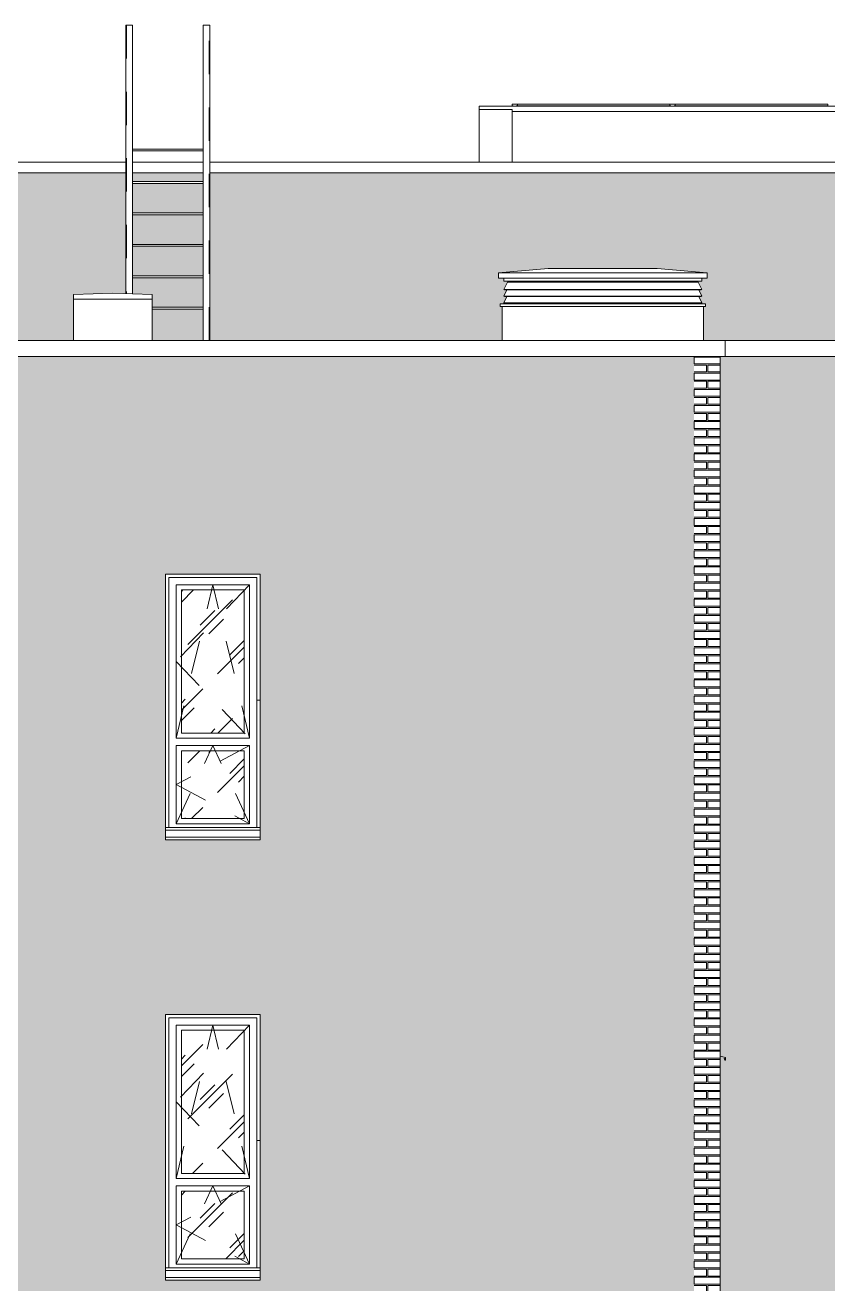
# Model space of a CAD drawing. Header units: millimetres. Extents: x 3914 to 319671, y -18248 to 19136.
# Drawn here: x 108514 to 116170, y 4932 to 16937 of the extents above; entities that cross this region are included whole.
import ezdxf

# ---------------------------------------------------------------- set-up
doc = ezdxf.new("R2010")
doc.units = ezdxf.units.MM
doc.linetypes.add('Штрих', pattern=[635, 317.5, -317.5])
for name, color, linetype, lineweight in [('A-FLOR', 7, 'Continuous', 9), ('A-GENM', 7, 'Continuous', 9), ('A-GENM-HDLN', 7, 'Штрих', 5), ('A-GLAZ', 7, 'Continuous', 9), ('A-GLAZ-1', 7, 'Continuous', 5), ('A-GLAZ-2', 7, 'Штрих', 5), ('A-GLAZ-CWMG', 7, 'Continuous', 9), ('A-ROOF', 7, 'Continuous', 9), ('A-WALL', 7, 'Continuous', 5), ('A-WALL-PATT', 7, 'Continuous', 5), ('I-WALL', 7, 'Continuous', 5), ('S-BEAM', 7, 'Continuous', 9)]:
    doc.layers.add(name, color=color, linetype=linetype, lineweight=lineweight)
pattern_1 = [(180, (115143.65, 4223.5), (-2e-14, -154), [125, -137]), (90, (115143.65, 4158.5), (-262, 2e-14), [65, -89]), (180, (115143.65, 4158.5), (-2e-14, -154), [125, -137]), (90, (115155.65, 4158.5), (-262, 2e-14), [65, -89]), (180, (115280.65, 4158.5), (-2e-14, -154), [125, -137]), (180, (115280.65, 4223.5), (-2e-14, -154), [125, -137]), (90, (115024.65, 4235.5), (-262, 2e-14), [65, -89]), (90, (115274.65, 4235.5), (-262, 2e-14), [65, -89]), (0, (115024.65, 4235.5), (0, -154), [250, -12]), (0, (115024.65, 4300.5), (0, -154), [250, -12])]
pattern_2 = [(180, (115012.63, 8458), (-2e-14, -154), [125, -137]), (90, (115012.63, 8393), (-262, 2e-14), [65, -89]), (180, (115012.63, 8393), (-2e-14, -154), [125, -137]), (90, (115024.63, 8393), (-262, 2e-14), [65, -89]), (180, (115149.63, 8393), (-2e-14, -154), [125, -137]), (180, (115149.63, 8458), (-2e-14, -154), [125, -137]), (90, (114893.63, 8470), (-262, 2e-14), [65, -89]), (90, (115143.63, 8470), (-262, 2e-14), [65, -89]), (0, (114893.63, 8470), (0, -154), [250, -12]), (0, (114893.63, 8535), (0, -154), [250, -12])]
pattern_3 = [(45, (66990.3, 100), (-282.843, 282.843), [200, -600]), (45, (66790.3, 0), (-282.843, 282.843), [600, -200]), (45, (67190.3, -100), (-282.843, 282.843), [200, -600])]

# ---------------------------------------------------------------- blocks, each defined once
blk = doc.blocks.new('парапет - парапет-18575254-АР2_ТР1_Фасад 1-___')
at = {"layer": 'A-GENM'}
for p, q in [((-418, 13930), (75998, 13930)), ((75998, 13930), (85008, 13930)), ((75998, 13930), (75998, 13783)), ((-411, 13776), (75991, 13776)), ((75991, 13776), (85001, 13776))]:
    blk.add_line(p, q, dxfattribs=at)
blk.add_open_spline([(75998, 13783), (75998, 13782), (75998, 13781), (75997, 13780), (75997, 13779), (75996, 13778), (75996, 13778), (75995, 13777), (75994, 13777), (75994, 13776), (75993, 13776), (75992, 13776), (75991, 13776), (75991, 13776), (75990, 13776)], degree=3, knots=[0, 0, 0, 0, 0.1111111, 0.2222222, 0.2777778, 0.3333333, 0.3888889, 0.4444444, 0.5, 0.5555556, 0.6111111, 0.6666667, 0.7222222, 0.7777778, 0.7777778, 0.7777778, 0.7777778], dxfattribs=at)
blk.add_open_spline([(75992, 13776), (75992, 13776), (75991, 13776), (75991, 13776), (75990, 13776)], degree=3, dxfattribs=at)
blk = doc.blocks.new('Окно_СКБ_1Ст_БезПР - ОК-2__л__900х2500_h__Рекреация-V19-АР2_ТР1_Фасад 1-___')
at = {"layer": 'A-GLAZ-1'}
h = blk.add_hatch(dxfattribs=at)
h.set_pattern_fill('FP_28', color=256, style=0, pattern_type=2)
h.set_pattern_definition(pattern_3)
h.paths.add_polyline_path([(71073, 10185), (71410, 10185), (71410, 11550), (70810, 11550), (70810, 10185)], flags=0)
h = blk.add_hatch(dxfattribs=at)
h.set_pattern_fill('FP_27', color=256, style=0, pattern_type=2)
h.set_pattern_definition(pattern_3)
h.paths.add_polyline_path([(71073, 9370), (71410, 9370), (71410, 10015), (70810, 10015), (70810, 9370)], flags=0)
for p, q in [((70660, 11700), (70660, 9203)), ((71560, 11700), (70660, 11700)), ((70690, 9285), (70690, 11670)), ((70690, 11670), (71530, 11670)), ((71530, 11670), (71530, 9285)), ((71560, 9203), (71560, 11700)), ((70760, 11600), (70760, 10135)), ((70760, 11600), (71460, 11600)), ((70810, 11550), (70810, 10185)), ((70810, 11550), (71410, 11550)), ((71410, 10185), (71410, 11550)), ((71460, 10135), (71460, 11600)), ((71460, 10135), (70760, 10135)), ((70810, 10185), (71410, 10185)), ((70760, 10065), (70760, 9320)), ((70760, 10065), (71460, 10065)), ((70810, 10015), (70810, 9370)), ((70810, 10015), (71410, 10015)), ((71410, 9370), (71410, 10015)), ((71460, 9320), (71460, 10065)), ((70810, 9370), (71410, 9370)), ((70760, 9320), (71460, 9320))]:
    blk.add_line(p, q, dxfattribs=at)
at = {"layer": 'A-GLAZ-2'}
for p, q in [((70760, 10135), (71110, 11600)), ((71460, 11600), (70760, 10867)), ((71460, 10135), (71110, 11600)), ((70760, 10867), (71460, 10135)), ((70760, 9320), (71110, 10065)), ((71460, 10065), (70760, 9693)), ((71460, 9320), (71110, 10065)), ((70760, 9693), (71460, 9320))]:
    blk.add_line(p, q, dxfattribs=at)
blk = doc.blocks.new('Окно_СКБ_1Ст_БезПР - ОК-2__л__900х2500_h__Рекреация-V23-АР2_ТР1_Фасад 1-___')
at = {"layer": 'A-GLAZ-1'}
h = blk.add_hatch(dxfattribs=at)
h.set_pattern_fill('FP_27', color=256, style=0, pattern_type=2)
h.set_pattern_definition(pattern_3)
h.paths.add_polyline_path([(71410, 5985), (71410, 7350), (70810, 7350), (70810, 5985), (71073, 5985)], flags=0)
h = blk.add_hatch(dxfattribs=at)
h.set_pattern_fill('FP_27', color=256, style=0, pattern_type=2)
h.set_pattern_definition(pattern_3)
h.paths.add_polyline_path([(70810, 5170), (71410, 5170), (71410, 5815), (70810, 5815), (70810, 5405)], flags=0)
for p, q in [((70660, 7500), (70660, 5003)), ((71560, 7500), (70660, 7500)), ((70690, 5085), (70690, 7470)), ((70690, 7470), (71530, 7470)), ((71530, 7470), (71530, 5085)), ((71560, 5003), (71560, 7500)), ((70760, 7400), (70760, 5935)), ((70760, 7400), (71460, 7400)), ((70810, 7350), (70810, 5985)), ((70810, 7350), (71410, 7350)), ((71410, 5985), (71410, 7350)), ((71460, 5935), (71460, 7400)), ((71460, 5935), (70760, 5935)), ((70810, 5985), (71410, 5985)), ((70760, 5865), (70760, 5120)), ((70760, 5865), (71460, 5865)), ((70810, 5815), (70810, 5170)), ((70810, 5815), (71410, 5815)), ((71410, 5170), (71410, 5815)), ((71460, 5120), (71460, 5865)), ((70810, 5170), (71410, 5170)), ((70760, 5120), (71460, 5120))]:
    blk.add_line(p, q, dxfattribs=at)
at = {"layer": 'A-GLAZ-2'}
for p, q in [((70760, 5935), (71110, 7400)), ((71460, 7400), (70760, 6667)), ((71460, 5935), (71110, 7400)), ((70760, 6667), (71460, 5935)), ((70760, 5120), (71110, 5865)), ((71460, 5865), (70760, 5493)), ((71460, 5120), (71110, 5865)), ((70760, 5493), (71460, 5120))]:
    blk.add_line(p, q, dxfattribs=at)
blk = doc.blocks.new('Прямоугольный импост - Рядовой 50х195-26181074-АР2_ТР1_Фасад 1-___')
at = {"layer": 'A-GLAZ-CWMG'}
for p, q in [((74015, 16185), (73965, 16185)), ((73965, 16185), (73965, 16168)), ((73965, 16168), (73975, 16168)), ((73965, 16165), (73965, 16168)), ((73975, 16168), (73975, 16165)), ((74005, 16168), (74015, 16168)), ((74005, 16165), (74005, 16168)), ((74015, 16168), (74015, 16185))]:
    blk.add_line(p, q, dxfattribs=at)
blk = doc.blocks.new('Прямоугольный импост - Рядовой 50х195-26181072-АР2_ТР1_Фасад 1-___')
at = {"layer": 'A-GLAZ-CWMG'}
for p, q in [((83049, 16168), (83049, 16185)), ((83049, 16185), (84505, 16185)), ((83049, 16167), (83049, 16168)), ((83049, 16168), (84505, 16168)), ((83049, 16165), (83049, 16167)), ((84505, 16167), (83049, 16167)), ((84505, 16185), (84505, 16168)), ((84505, 16168), (84505, 16167)), ((84505, 16167), (84505, 16165))]:
    blk.add_line(p, q, dxfattribs=at)
blk = doc.blocks.new('Прямоугольный импост - Рядовой 50х195-26181069-АР2_ТР1_Фасад 1-___')
at = {"layer": 'A-GLAZ-CWMG'}
for p, q in [((83049, 16185), (82999, 16185)), ((82999, 16185), (82999, 16168)), ((82999, 16168), (83009, 16168)), ((83009, 16168), (83009, 16165)), ((83039, 16168), (83049, 16168)), ((83039, 16165), (83039, 16168)), ((83049, 16168), (83049, 16185))]:
    blk.add_line(p, q, dxfattribs=at)
blk = doc.blocks.new('ОМ_Арматурный стержень_Форма 1 - ОМ_Арматурный стержень_Форма 1-V103-АР2_ТР1_Фасад 1-___')
at = {"layer": 'A-GENM'}
for p, q in [((71017, 14246), (70530, 14246)), ((70530, 14228), (71017, 14228))]:
    blk.add_line(p, q, dxfattribs=at)
blk = doc.blocks.new('ОМ_Арматурный стержень_Форма 1 - ОМ_Арматурный стержень_Форма 1-V104-АР2_ТР1_Фасад 1-___')
at = {"layer": 'A-GENM'}
for p, q in [((71017, 14546), (70343, 14546)), ((70343, 14528), (71017, 14528))]:
    blk.add_line(p, q, dxfattribs=at)
blk = doc.blocks.new('ОМ_Арматурный стержень_Форма 1 - ОМ_Арматурный стержень_Форма 1-V105-АР2_ТР1_Фасад 1-___')
at = {"layer": 'A-GENM'}
for p, q in [((71017, 15755), (70343, 15755)), ((70343, 15737), (71017, 15737))]:
    blk.add_line(p, q, dxfattribs=at)
blk = doc.blocks.new('ОМ_Уголок_ГОСТ 8509-93 - ОМ_Уголок_ГОСТ 8509-93-35624736-АР2_ТР1_Фасад 1-___')
at = {"layer": 'A-GENM'}
for p, q in [((71017, 16937), (71080, 16937)), ((71017, 13930), (71017, 16937)), ((71080, 16937), (71080, 13930))]:
    blk.add_line(p, q, dxfattribs=at)
at = {"layer": 'A-GENM-HDLN'}
blk.add_line((71074, 13930), (71074, 16937), dxfattribs=at)
blk = doc.blocks.new('ОМ_Уголок_ГОСТ 8509-93 - ОМ_Уголок_ГОСТ 8509-93-V106-АР2_ТР1_Фасад 1-___')
at = {"layer": 'A-GENM'}
for p, q in [((70280, 16937), (70343, 16937)), ((70280, 14376), (70280, 16937)), ((70343, 16937), (70343, 14375))]:
    blk.add_line(p, q, dxfattribs=at)
at = {"layer": 'A-GENM-HDLN'}
blk.add_line((70286, 16937), (70286, 14376), dxfattribs=at)
blk = doc.blocks.new('ЗВ_Общее_Ламель_СКБ_Полоса - ЗВ_Общее_Ламель_СКБ_Полоса-28283678-АР2_ТР1_Фасад 1-___')
at = {"layer": 'S-BEAM'}
for p, q in [((78145, 15867), (78117, 15806)), ((80003, 15806), (79975, 15867)), ((78117, 15806), (78121, 15804)), ((80003, 15806), (78117, 15806)), ((78121, 15804), (79999, 15804)), ((79999, 15804), (80003, 15806))]:
    blk.add_line(p, q, dxfattribs=at)
blk = doc.blocks.new('ЗВ_Общее_Ламель_СКБ_Полоса - ЗВ_Общее_Ламель_СКБ_Полоса-V156-АР2_ТР1_Фасад 1-___')
at = {"layer": 'S-BEAM'}
for p, q in [((73887, 14351), (73915, 14412)), ((73891, 14349), (73887, 14351))]:
    blk.add_line(p, q, dxfattribs=at)
blk = doc.blocks.new('ЗВ_Общее_Ламель_СКБ_Полоса - ЗВ_Общее_Ламель_СКБ_Полоса-V151-АР2_ТР1_Фасад 1-___')
at = {"layer": 'S-BEAM'}
for p, q in [((78117, 15870), (78150, 15942)), ((78121, 15867), (78117, 15870))]:
    blk.add_line(p, q, dxfattribs=at)
blk = doc.blocks.new('ЗВ_Общее_Ламель_СКБ_Полоса - ЗВ_Общее_Ламель_СКБ_Полоса-V152-АР2_ТР1_Фасад 1-___')
at = {"layer": 'S-BEAM'}
for p, q in [((79970, 15942), (80003, 15870)), ((80003, 15870), (79999, 15867))]:
    blk.add_line(p, q, dxfattribs=at)
blk = doc.blocks.new('ЗВ_Общее_Ламель_СКБ_Полоса - ЗВ_Общее_Ламель_СКБ_Полоса-V153-АР2_ТР1_Фасад 1-___')
at = {"layer": 'S-BEAM'}
for p, q in [((78150, 15942), (78117, 15870)), ((78117, 15870), (78121, 15867)), ((80003, 15870), (78117, 15870)), ((78121, 15867), (79999, 15867)), ((79970, 15942), (78150, 15942)), ((80003, 15870), (79970, 15942)), ((79999, 15867), (80003, 15870))]:
    blk.add_line(p, q, dxfattribs=at)
blk = doc.blocks.new('ЗВ_Общее_Труба профильная_СКБ - ЗВ_Общее_Труба профильная_СКБ-28283679-АР2_ТР1_Фасад 1-___')
at = {"layer": 'S-BEAM'}
for p, q in [((78115, 15956), (78115, 15980)), ((80005, 15980), (80005, 15956)), ((78121, 15950), (79999, 15950))]:
    blk.add_line(p, q, dxfattribs=at)
at = {"layer": 'S-BEAM', "flags": 128}
for points in [[(78121, 15950), (78120, 15950), (78118, 15951), (78117, 15951), (78116, 15952), (78116, 15953), (78115, 15955), (78115, 15956)], [(80005, 15956), (80005, 15955), (80004, 15953), (80004, 15952), (80003, 15951), (80002, 15951), (80000, 15950), (79999, 15950)]]:
    blk.add_lwpolyline(points, dxfattribs=at)
blk = doc.blocks.new('ЗВ_Общее_Покрывной элемент_СКБ - ЗВ_Общее_Покрывной элемент_СКБ-28283681-АР2_ТР1_Фасад 1-___')
at = {"layer": 'S-BEAM'}
blk.add_line((79580, 16072), (78540, 16072), dxfattribs=at)
blk = doc.blocks.new('ЗВ_Общее_Покрывной элемент_СКБ - ЗВ_Общее_Покрывной элемент_СКБ-V155-АР2_ТР1_Фасад 1-___')
at = {"layer": 'S-BEAM'}
for p, q in [((78540, 16072), (78065, 16030)), ((78065, 16030), (78065, 15980)), ((80055, 16030), (78065, 16030)), ((80055, 15980), (78065, 15980)), ((78540, 16072), (79580, 16072)), ((80055, 16030), (79580, 16072)), ((80055, 15980), (80055, 16030))]:
    blk.add_line(p, q, dxfattribs=at)
blk = doc.blocks.new('ЗВ_Общее_Покрывной элемент_СКБ - ЗВ_Общее_Покрывной элемент_СКБ-V157-АР2_ТР1_Фасад 1-___')
at = {"layer": 'S-BEAM'}
for p, q in [((73835, 14575), (74310, 14617)), ((73835, 14525), (73835, 14575))]:
    blk.add_line(p, q, dxfattribs=at)
blk = doc.blocks.new('ЗВ_Общее_Отлив_СКБ - ЗВ_Общее_Отлив_СКБ-28283683-АР2_ТР1_Фасад 1-___')
at = {"layer": 'S-BEAM'}
for p, q in [((78145, 15740), (78080, 15733)), ((78080, 15733), (80040, 15733)), ((78080, 15733), (78080, 15708)), ((79975, 15740), (80040, 15733)), ((80040, 15733), (80040, 15708)), ((78080, 15708), (80040, 15708))]:
    blk.add_line(p, q, dxfattribs=at)
blk = doc.blocks.new('Фартук_СКБ_Полоса - Ф1_860 мм_Стена 650 мм-31996410-АР2_ТР1_Фасад 1-___')
at = {"layer": 'A-GENM'}
for p, q in [((67641, 15630), (67641, 15530)), ((70280, 15630), (67641, 15630)), ((71017, 15630), (70343, 15630)), ((85010, 15630), (71080, 15630)), ((85010, 15630), (85010, 15530)), ((67641, 15530), (70280, 15530)), ((70343, 15530), (71017, 15530)), ((71080, 15530), (85010, 15530))]:
    blk.add_line(p, q, dxfattribs=at)
blk = doc.blocks.new('WNW_Отлив - Отлив_металлический-V187-АР2_ТР1_Фасад 1-___')
at = {"layer": 'A-GLAZ-1'}
for p, q in [((67060, 9285), (66160, 9285)), ((67060, 9260), (66160, 9260)), ((66160, 9191), (66160, 9203)), ((66160, 9166), (66160, 9191)), ((66160, 9191), (67060, 9191)), ((67060, 9166), (66160, 9166)), ((67060, 9203), (67060, 9191)), ((67060, 9191), (67060, 9166))]:
    blk.add_line(p, q, dxfattribs=at)
blk = doc.blocks.new('WNW_Отлив - Отлив_металлический-34006731-АР2_ТР1_Фасад 1-___')
at = {"layer": 'A-GLAZ-1'}
for p, q in [((76000, 7091), (75950, 7103)), ((75950, 7102), (75999, 7090)), ((75999, 7090), (75999, 7067)), ((76000, 7066), (76000, 7091)), ((75990, 7080), (75989, 7080)), ((75989, 7080), (75994, 7066)), ((75995, 7067), (75990, 7080)), ((75994, 7066), (76000, 7066)), ((75999, 7067), (75995, 7067))]:
    blk.add_line(p, q, dxfattribs=at)

msp = doc.modelspace()

# ---------------------------------------------------------------- hatches: boundary and pattern name
at = {"layer": 'A-WALL-PATT'}
h = msp.add_hatch(dxfattribs=at)
h.set_pattern_fill('FP_29', color=256, style=0, pattern_type=2)
h.set_pattern_definition([(180, (81353.65, 12591), (-2e-14, -154), [125, -137]), (90, (81353.65, 12526), (-262, 2e-14), [65, -89]), (180, (81353.65, 12526), (-2e-14, -154), [125, -137]), (90, (81365.65, 12526), (-262, 2e-14), [65, -89]), (180, (81490.65, 12526), (-2e-14, -154), [125, -137]), (180, (81490.65, 12591), (-2e-14, -154), [125, -137]), (90, (81234.65, 12603), (-262, 2e-14), [65, -89]), (90, (81484.65, 12603), (-262, 2e-14), [65, -89]), (0, (81234.65, 12603), (0, -154), [250, -12]), (0, (81234.65, 12668), (0, -154), [250, -12])])
h.paths.add_polyline_path([(81473.7, 13930), (82758.7, 13930), (82758.7, 14444), (82878.7, 14447.6), (82878.7, 14664.2), (84038.7, 14664.2), (84038.7, 14447.6), (84158.7, 14444), (84158.7, 13930), (84633.7, 13930), (84633.7, 14082.2), (85103.7, 14082.2), (85109.6, 14080.9), (85147.7, 14078.7), (85233.4, 14077.2), (85340.7, 14077.3), (85433.6, 14079.8), (85453.7, 14082.2), (85863.7, 14082.2), (85869.6, 14080.9), (85907.7, 14078.7), (85993.4, 14077.2), (86100.7, 14077.3), (86193.7, 14079.8), (86193.7, 14379.6), (86313.7, 14379.6), (86313.7, 14589.2), (87473.7, 14589.2), (87473.7, 14379.6), (87593.7, 14379.6), (87593.7, 13930), (88033.7, 13930), (88033.7, 14994.1), (88093.7, 14994.1), (88093.7, 15185), (93143.7, 15185), (93143.7, 14994.1), (93203.7, 14994.1), (93203.7, 13930), (93753.7, 13930), (93753.7, 14082.2), (94223.7, 14082.2), (94229.6, 14080.9), (94267.7, 14078.7), (94353.4, 14077.2), (94460.7, 14077.3), (94553.6, 14079.8), (94573.7, 14082.2), (94983.7, 14082.2), (94989.6, 14080.9), (95027.7, 14078.7), (95113.4, 14077.2), (95220.7, 14077.3), (95313.6, 14079.8), (95344.4, 14082.2), (95803.7, 14082.2), (95803.7, 13930), (98288.7, 13930), (98288.7, 14178.1), (98268.7, 14178.1), (98269.7, 14203.2), (98334.1, 14210), (98307.9, 14210.9), (98305.3, 14212.1), (98334.1, 14273.7), (98309.8, 14273.7), (98305.3, 14275.9), (98334.1, 14337.5), (98309.8, 14337.5), (98305.3, 14339.6), (98339.1, 14412.1), (99508.2, 14412.1), (99542, 14339.6), (99537.5, 14337.5), (99513.3, 14337.5), (99542, 14275.9), (99537.5, 14273.7), (99513.3, 14273.7), (99542, 14212.1), (99537.5, 14210), (99513.2, 14210), (99578.7, 14203.1), (99578.7, 14178.1), (99558.7, 14178.1), (99558.7, 13930), (100933.7, 13930), (100933.7, 14845.2), (100993.7, 14845.2), (100993.7, 15035), (103963.7, 15035), (103963.7, 14845.2), (104023.7, 14845.2), (104023.7, 14077.1), (104120.7, 14077.3), (104213.6, 14079.8), (104244.4, 14082.2), (104703.7, 14082.2), (104703.7, 13930), (108973.7, 13930), (108973.7, 14369), (109348.7, 14380.2), (109473.7, 14376.5), (109473.7, 15530), (106834.5, 15530), (106833.6, 15530), (81103.7, 15530), (81103.7, 14684.3), (81473.7, 14684.3), (81473.7, 14008.1)])
h.paths.add_polyline_path([(124143.7, 13930), (124143.7, 15530), (110273.7, 15530), (110273.7, 13930), (111360.7, 13930), (112146.7, 13930), (113063.7, 13930), (113063.7, 14253.1), (113043.7, 14253.1), (113044.7, 14278.2), (113109.1, 14285), (113082.9, 14285.9), (113080.3, 14287.1), (113109.1, 14348.7), (113084.8, 14348.7), (113080.3, 14350.9), (113109.1, 14412.5), (113084.8, 14412.5), (113080.3, 14414.6), (113114.1, 14487.1), (114933.2, 14487.1), (114967, 14414.6), (114962.5, 14412.5), (114938.3, 14412.5), (114967, 14350.9), (114962.5, 14348.7), (114938.3, 14348.7), (114967, 14287.1), (114962.5, 14285), (114938.2, 14285), (115003.7, 14278.1), (115003.7, 14253.1), (114983.7, 14253.1), (114983.7, 13930), (124056.8, 13930)])
h.paths.add_polyline_path([(109723.7, 13930), (110210.7, 13930), (110210.7, 14228), (109723.7, 14228), (109723.7, 14008.1)])
h.paths.add_polyline_path([(110210.7, 14246), (110210.7, 14528), (109536.7, 14528), (109536.7, 14374.6), (109723.7, 14369), (109723.7, 14246)])
h.paths.add_polyline_path([(99506.7, 14420), (98307, 14420.6), (98304.2, 14423.4), (98303.7, 14426), (98303.7, 14450), (98253.7, 14450), (98253.7, 14500), (98923.7, 14558.6), (99593.7, 14500), (99593.7, 14450), (99543.7, 14450), (99543.1, 14423.4), (99540.3, 14420.6), (99537.7, 14420)], flags=16)
h.paths.add_polyline_path([(113118.7, 14495), (113082, 14495.6), (113079.2, 14498.4), (113078.7, 14501), (113078.7, 14525), (113028.7, 14526), (113029.7, 14575.1), (113515.1, 14616.6), (114555.1, 14615.6), (115018.7, 14574.1), (115017.7, 14525), (114968.7, 14525), (114968.1, 14498.4), (114965.3, 14495.6), (114962.7, 14495), (113330.9, 14495)], flags=16)
h.paths.add_polyline_path([(110210.7, 14546), (110210.7, 14828), (109536.7, 14828), (109536.7, 14546)])
h.paths.add_polyline_path([(110210.7, 14846), (110210.7, 15128), (109536.7, 15128), (109536.7, 14846), (109883.3, 14846)])
h.paths.add_polyline_path([(110210.7, 15146), (110210.7, 15428), (109536.7, 15428), (109536.7, 15146), (109883.3, 15146)])
h.paths.add_polyline_path([(109536.7, 15446), (110210.7, 15446), (110210.7, 15530), (109536.7, 15530)])
h = msp.add_hatch(dxfattribs=at)
h.set_pattern_fill('FP_20', color=256, style=0, pattern_type=2)
h.set_pattern_definition(pattern_2)
h.paths.add_polyline_path([(95820.7, 8400), (114893.7, 8400), (114893.7, 13776), (95820.7, 13776), (95820.7, 11748), (97003.7, 11748), (97003.7, 11700), (100103.7, 11700), (100103.7, 9163), (97003.7, 9164), (97003.7, 9200), (95820.7, 9200), (95820.7, 8533.1)], flags=0)
h.paths.add_polyline_path([(103066.1, 9159.4), (102903.7, 9159.4), (102903.7, 9163), (100803.7, 9164), (100803.7, 11700), (104353.7, 11700), (104353.7, 9166), (103453.7, 9166), (103453.7, 9159.4)], flags=0)
h.paths.add_polyline_path([(110753.7, 9166), (109853.7, 9167), (109853.7, 11700), (110753.7, 11700), (110753.7, 9167)], flags=0)
h.paths.add_polyline_path([(106253.7, 9166), (105353.7, 9167), (105353.7, 11700), (106253.7, 11700), (106253.7, 9167)], flags=0)
h = msp.add_hatch(dxfattribs=at)
h.set_pattern_fill('FP_20', color=256, style=0, pattern_type=2)
h.set_pattern_definition(pattern_2)
h.paths.add_polyline_path([(115043.7, 8400), (115143.7, 8400), (115143.7, 13776), (114893.7, 13776), (114893.7, 8400)], flags=0)
h = msp.add_hatch(dxfattribs=at)
h.set_pattern_fill('FP_22', color=256, style=0, pattern_type=2)
h.set_pattern_definition([(180, (124012.66, 8457.88), (-2e-14, -154), [125, -137]), (90, (124012.66, 8392.88), (-262, 2e-14), [65, -89]), (180, (124012.66, 8392.88), (-2e-14, -154), [125, -137]), (90, (124024.66, 8392.88), (-262, 2e-14), [65, -89]), (180, (124149.66, 8392.88), (-2e-14, -154), [125, -137]), (180, (124149.66, 8457.88), (-2e-14, -154), [125, -137]), (90, (123893.66, 8469.88), (-262, 2e-14), [65, -89]), (90, (124143.66, 8469.88), (-262, 2e-14), [65, -89]), (0, (123893.66, 8469.88), (0, -154), [250, -12]), (0, (123893.66, 8534.88), (0, -154), [250, -12])])
h.paths.add_polyline_path([(119273.7, 8400), (123893.7, 8400), (123893.7, 13776), (115143.7, 13776), (115143.7, 8400), (117927.7, 8400)], flags=0)
h.paths.add_polyline_path([(119273.7, 9163), (116273.7, 9164), (116273.7, 11700), (119273.7, 11700), (119273.7, 9164)], flags=0)
h.paths.add_polyline_path([(120992.3, 9166), (120593.7, 9167), (120593.7, 11700), (121493.7, 11700), (121493.7, 9166)], flags=0)
h.paths.add_polyline_path([(122524.5, 9166), (122393.7, 9167), (122393.7, 11700), (123293.7, 11700), (123293.7, 9166)], flags=0)
h = msp.add_hatch(dxfattribs=at)
h.set_pattern_fill('FP_19', color=256, style=0, pattern_type=2)
h.set_pattern_definition(pattern_1)
h.paths.add_polyline_path([(38833.7, 4200), (114893.7, 4200), (114893.7, 8400), (38833.7, 8400), (38833.7, 4231.4)], flags=0)
h.paths.add_polyline_path([(67036, 4963), (65603.4, 4964), (65603.4, 7500), (68282.7, 7500), (68282.7, 7502.9), (68359.7, 7502.5), (68359.7, 5001.8), (68283.4, 5001.8), (68283.4, 4963), (67363, 4963)], flags=0)
h.paths.add_polyline_path([(48975.8, 4963), (47453.7, 4964), (47453.7, 7500), (55303.7, 7500), (55303.7, 4963), (52203.7, 4964), (52203.7, 5000), (50553.7, 4999), (50553.7, 4963), (50011.6, 4963)], flags=0)
h.paths.add_polyline_path([(70660.3, 4963), (70103.7, 4964), (70103.7, 5000), (68403.7, 5000), (68403.7, 7500), (68436.7, 7501.1), (68436.7, 7502.9), (68513.7, 7502.9), (68513.7, 7500), (68590.7, 7500), (68590.7, 7502.9), (68667.7, 7502.9), (68667.7, 7500), (68744.7, 7500), (68744.7, 7502.9), (68821.7, 7502.9), (68821.7, 7500), (68898.7, 7500), (68898.7, 7502.9), (68975.7, 7502.9), (68975.7, 7500), (69052.7, 7500), (69052.7, 7502.9), (69129.7, 7502.9), (69129.7, 7500), (69206.7, 7500), (69206.7, 7502.9), (69283.7, 7502.9), (69283.7, 7500), (69360.7, 7500), (69360.7, 7502.9), (69437.7, 7502.9), (69437.7, 7500), (69514.7, 7500), (69514.7, 7502.9), (69591.7, 7502.9), (69591.7, 7500), (69668.7, 7500), (69668.7, 7502.9), (69745.7, 7502.9), (69745.7, 7500), (69822.7, 7500), (69822.7, 7502.9), (69899.7, 7502.9), (69899.7, 7500), (69976.7, 7500), (69976.7, 7502.9), (70053.7, 7502.9), (70053.7, 7500), (73963.7, 7500), (73963.7, 4966), (73063.7, 4967), (73063.7, 4999.9), (72203.7, 4999.9), (72203.7, 4963), (71193.6, 4963)], flags=0)
h.paths.add_polyline_path([(46311.1, 4963), (44573.7, 4964), (44572.8, 4999.9), (43823.7, 4999.9), (43823.7, 4966), (42923.7, 4967), (42923.7, 7500), (46673.7, 7500), (46673.7, 4963)], flags=0)
h.paths.add_polyline_path([(99540.6, 4963), (98003.7, 4964), (98003.7, 4999.9), (97253.7, 4999.9), (97253.7, 4966), (96353.7, 4967), (96353.7, 7500), (100103.7, 7500), (100103.7, 4963)], flags=0)
h.paths.add_polyline_path([(85750.2, 4963), (84503.7, 4964), (84503.7, 5000), (83753.7, 5000), (83753.7, 4966), (82853.7, 4967), (82853.7, 7500), (86686.2, 7500), (86686.2, 7502.9), (86763.2, 7502.9), (86763.2, 7500), (86840.2, 7500), (86840.2, 7502.9), (86917.2, 7502.9), (86917.2, 7500), (86994.2, 7500), (86994.2, 7502.9), (87071.2, 7502.9), (87071.2, 7500), (87148.2, 7500), (87148.2, 7502.9), (87225.2, 7502.9), (87225.2, 7500), (87302.2, 7500), (87302.2, 7502.9), (87379.2, 7502.9), (87379.2, 7500), (87456.2, 7500), (87456.2, 7502.9), (87533.2, 7502.9), (87533.2, 7500), (87610.2, 7500), (87610.2, 7502.9), (87687.2, 7502.9), (87687.2, 7500), (87764.2, 7500), (87764.2, 7502.9), (87841.2, 7502.9), (87841.2, 7500), (87918.2, 7500), (87918.2, 7502.9), (87995.2, 7502.9), (87995.2, 7500), (91103.7, 7500), (91103.7, 4963), (88003.7, 4964), (88003.7, 5000), (86603.7, 5000), (86603.7, 4963), (85909.2, 4963)], flags=0)
h.paths.add_polyline_path([(76556.6, 4963), (75083.7, 4964), (75083.7, 7500), (77832.2, 7500), (77832.2, 7502.9), (77909.2, 7502.9), (77909.2, 7500), (77986.2, 7500), (77986.2, 7502.9), (78063.2, 7502.9), (78063.2, 7500), (78140.2, 7500), (78140.2, 7502.9), (78217.2, 7502.9), (78217.2, 7500), (78294.2, 7500), (78294.2, 7502.9), (78371.2, 7502.9), (78371.2, 7500), (78448.2, 7500), (78448.2, 7502.9), (78525.2, 7502.9), (78525.2, 7500), (78602.2, 7500), (78602.2, 7502.9), (78679.2, 7502.9), (78679.2, 7500), (81853.7, 7500), (81853.7, 4963), (78753.7, 4964), (78753.7, 5000), (77683.7, 5000), (77683.7, 4993.5), (77618.7, 4993.5), (77618.7, 5000), (77541.7, 5000), (77541.7, 4993.5), (77476.7, 4993.8), (77476.7, 5000), (77387.7, 5000), (77387.7, 4993.5), (77322.7, 4993.5), (77322.7, 5000), (77248.7, 5000), (77248.7, 4993.5), (77183.7, 4993.5), (77183.7, 4963)], flags=0)
h.paths.add_polyline_path([(93539.2, 4963), (92503.7, 4964), (92503.7, 7500), (95483.7, 7500), (95483.7, 4963), (94177.6, 4963)], flags=0)
h.paths.add_polyline_path([(104353.7, 4963), (101253.7, 4964), (101253.7, 7500), (106253.7, 7500), (106253.7, 4966), (105353.7, 4967), (105353.7, 4999.9), (104353.7, 4999.9), (104353.7, 4964)], flags=0)
h.paths.add_polyline_path([(58169.4, 4963), (58003.7, 4964), (58003.7, 4999.9), (57353.7, 4999.9), (57353.7, 4966), (56453.7, 4967), (56453.7, 7500), (60803.7, 7500), (60803.7, 4963), (58935.5, 4963)], flags=0)
h.paths.add_polyline_path([(62766.2, 4963), (61923.7, 4964), (61923.7, 7500), (64023.7, 7500), (64023.7, 4963), (62858.6, 4963)], flags=0)
h.paths.add_polyline_path([(110067.9, 4966), (109853.7, 4967), (109853.7, 7500), (110753.7, 7500), (110753.7, 4966), (110266.4, 4966)], flags=0)
h = msp.add_hatch(dxfattribs=at)
h.set_pattern_fill('FP_19', color=256, style=0, pattern_type=2)
h.set_pattern_definition(pattern_1)
h.paths.add_polyline_path([(115043.7, 4200), (115143.7, 4200), (115143.7, 8400), (114893.7, 8400), (114893.7, 4200)], flags=0)
h = msp.add_hatch(dxfattribs=at)
h.set_pattern_fill('FP_18', color=256, style=0, pattern_type=2)
h.set_pattern_definition([(180, (124143.65, 4223.5), (-2e-14, -154), [125, -137]), (90, (124143.65, 4158.5), (-262, 2e-14), [65, -89]), (180, (124143.65, 4158.5), (-2e-14, -154), [125, -137]), (90, (124155.65, 4158.5), (-262, 2e-14), [65, -89]), (180, (124280.65, 4158.5), (-2e-14, -154), [125, -137]), (180, (124280.65, 4223.5), (-2e-14, -154), [125, -137]), (90, (124024.65, 4235.5), (-262, 2e-14), [65, -89]), (90, (124274.65, 4235.5), (-262, 2e-14), [65, -89]), (0, (124024.65, 4235.5), (0, -154), [250, -12]), (0, (124024.65, 4300.5), (0, -154), [250, -12])])
h.paths.add_polyline_path([(115143.7, 4200), (123893.7, 4200), (123893.7, 8400), (115143.7, 8400), (115143.7, 7102.5), (115193.7, 7091), (115192.7, 7066), (115192.7, 7067), (115192.7, 7090.2), (115143.7, 7101.5), (115143.7, 4206)], flags=0)
h.paths.add_polyline_path([(123293.7, 4963), (120593.7, 4964), (120593.7, 7500), (123293.7, 7500), (123293.7, 4964)], flags=0)
h.paths.add_polyline_path([(117087.4, 4966), (116273.7, 4967), (116273.7, 7500), (117173.7, 7500), (117173.7, 4966)], flags=0)
h.paths.add_polyline_path([(118373.7, 4966), (118373.7, 7500), (119273.7, 7500), (119273.7, 4966), (118693.9, 4966)], flags=0)

# ---------------------------------------------------------------- linework, layer by layer
at = {"layer": 'A-FLOR'}
for p, q in [((112843.7, 16165), (124063.7, 16165)), ((112843.7, 16165), (112843.7, 16131.7)), ((124063.7, 16115), (113158.7, 16115))]:
    msp.add_line(p, q, dxfattribs=at)
at = {"layer": 'A-ROOF'}
for p, q in [((109348.7, 14380.2), (108973.7, 14369)), ((108973.7, 14369), (108973.7, 14325)), ((108973.7, 14325), (109723.7, 14325)), ((109723.7, 14369), (109348.7, 14380.2)), ((109723.7, 14325), (109723.7, 14369))]:
    msp.add_line(p, q, dxfattribs=at)
at = {"layer": 'A-WALL'}
for p, q in [((108973.7, 13930), (108973.7, 14325)), ((109723.7, 14325), (109723.7, 13930)), ((113063.7, 13930), (113063.7, 14253.1)), ((114983.7, 13930), (114983.7, 14253.1)), ((115143.7, 13776), (115143.7, -208.5)), ((109853.7, 11700), (110753.7, 11700)), ((109853.7, 9202.5), (109853.7, 11700)), ((110753.7, 11700), (110753.7, 9202.5)), ((109853.7, 7500), (110753.7, 7500)), ((109853.7, 5002.5), (109853.7, 7500)), ((110753.7, 7500), (110753.7, 5002.5))]:
    msp.add_line(p, q, dxfattribs=at)
at = {"layer": 'I-WALL'}
for p, q in [((112843.7, 15629.9), (112843.7, 16131.7)), ((113158.7, 16131.7), (112843.7, 16131.7)), ((113158.7, 16131.7), (113158.7, 15629.9)), ((110723.7, 10500), (110753.7, 10500)), ((110723.7, 6300), (110753.7, 6300))]:
    msp.add_line(p, q, dxfattribs=at)

# ---------------------------------------------------------------- block references
at = {"layer": 'A-GENM'}
for name, p in [('ОМ_Уголок_ГОСТ 8509-93 - ОМ_Уголок_ГОСТ 8509-93-V106-АР2_ТР1_Фасад 1-___', (39193.7, 0)), ('ОМ_Уголок_ГОСТ 8509-93 - ОМ_Уголок_ГОСТ 8509-93-35624736-АР2_ТР1_Фасад 1-___', (39193.7, 0)), ('ОМ_Арматурный стержень_Форма 1 - ОМ_Арматурный стержень_Форма 1-V105-АР2_ТР1_Фасад 1-___', (39193.7, 0)), ('Фартук_СКБ_Полоса - Ф1_860 мм_Стена 650 мм-31996410-АР2_ТР1_Фасад 1-___', (39193.7, 0)), ('ОМ_Арматурный стержень_Форма 1 - ОМ_Арматурный стержень_Форма 1-V104-АР2_ТР1_Фасад 1-___', (39193.7, 900)), ('ОМ_Арматурный стержень_Форма 1 - ОМ_Арматурный стержень_Форма 1-V104-АР2_ТР1_Фасад 1-___', (39193.7, 600)), ('ОМ_Арматурный стержень_Форма 1 - ОМ_Арматурный стержень_Форма 1-V104-АР2_ТР1_Фасад 1-___', (39193.7, 300)), ('ОМ_Арматурный стержень_Форма 1 - ОМ_Арматурный стержень_Форма 1-V104-АР2_ТР1_Фасад 1-___', (39193.7, 0)), ('ОМ_Арматурный стержень_Форма 1 - ОМ_Арматурный стержень_Форма 1-V103-АР2_ТР1_Фасад 1-___', (39193.7, 0)), ('парапет - парапет-18575254-АР2_ТР1_Фасад 1-___', (39193.7, 0))]:
    msp.add_blockref(name, p, dxfattribs=at)
at = {"layer": 'A-GLAZ'}
for name, p in [('Окно_СКБ_1Ст_БезПР - ОК-2__л__900х2500_h__Рекреация-V19-АР2_ТР1_Фасад 1-___', (39193.7, 0)), ('WNW_Отлив - Отлив_металлический-V187-АР2_ТР1_Фасад 1-___', (43693.7, 0)), ('Окно_СКБ_1Ст_БезПР - ОК-2__л__900х2500_h__Рекреация-V23-АР2_ТР1_Фасад 1-___', (39193.7, 0)), ('WNW_Отлив - Отлив_металлический-34006731-АР2_ТР1_Фасад 1-___', (39193.7, 0)), ('WNW_Отлив - Отлив_металлический-V187-АР2_ТР1_Фасад 1-___', (43693.7, -4200))]:
    msp.add_blockref(name, p, dxfattribs=at)
at = {"layer": 'A-GLAZ-CWMG'}
for name, p in [('Прямоугольный импост - Рядовой 50х195-26181074-АР2_ТР1_Фасад 1-___', (39193.7, 0)), ('Прямоугольный импост - Рядовой 50х195-26181072-АР2_ТР1_Фасад 1-___', (30159.4, 0)), ('Прямоугольный импост - Рядовой 50х195-26181069-АР2_ТР1_Фасад 1-___', (31665.1, 0)), ('Прямоугольный импост - Рядовой 50х195-26181072-АР2_ТР1_Фасад 1-___', (31665.1, 0))]:
    msp.add_blockref(name, p, dxfattribs=at)
at = {"layer": 'S-BEAM'}
for name, p in [('ЗВ_Общее_Покрывной элемент_СКБ - ЗВ_Общее_Покрывной элемент_СКБ-V155-АР2_ТР1_Фасад 1-___', (34963.7, -1455)), ('ЗВ_Общее_Покрывной элемент_СКБ - ЗВ_Общее_Покрывной элемент_СКБ-V157-АР2_ТР1_Фасад 1-___', (39193.7, 0)), ('ЗВ_Общее_Покрывной элемент_СКБ - ЗВ_Общее_Покрывной элемент_СКБ-28283681-АР2_ТР1_Фасад 1-___', (34963.7, -1455)), ('ЗВ_Общее_Труба профильная_СКБ - ЗВ_Общее_Труба профильная_СКБ-28283679-АР2_ТР1_Фасад 1-___', (34963.7, -1455)), ('ЗВ_Общее_Ламель_СКБ_Полоса - ЗВ_Общее_Ламель_СКБ_Полоса-V151-АР2_ТР1_Фасад 1-___', (34963.7, -1455)), ('ЗВ_Общее_Ламель_СКБ_Полоса - ЗВ_Общее_Ламель_СКБ_Полоса-V153-АР2_ТР1_Фасад 1-___', (34963.7, -1455)), ('ЗВ_Общее_Ламель_СКБ_Полоса - ЗВ_Общее_Ламель_СКБ_Полоса-28283678-АР2_ТР1_Фасад 1-___', (34963.7, -1455)), ('ЗВ_Общее_Ламель_СКБ_Полоса - ЗВ_Общее_Ламель_СКБ_Полоса-V156-АР2_ТР1_Фасад 1-___', (39193.7, 0)), ('ЗВ_Общее_Ламель_СКБ_Полоса - ЗВ_Общее_Ламель_СКБ_Полоса-V152-АР2_ТР1_Фасад 1-___', (34963.7, -1455)), ('ЗВ_Общее_Ламель_СКБ_Полоса - ЗВ_Общее_Ламель_СКБ_Полоса-28283678-АР2_ТР1_Фасад 1-___', (34963.7, -1518.7)), ('ЗВ_Общее_Отлив_СКБ - ЗВ_Общее_Отлив_СКБ-28283683-АР2_ТР1_Фасад 1-___', (34963.7, -1455))]:
    msp.add_blockref(name, p, dxfattribs=at)

doc.saveas('drawing.dxf')
